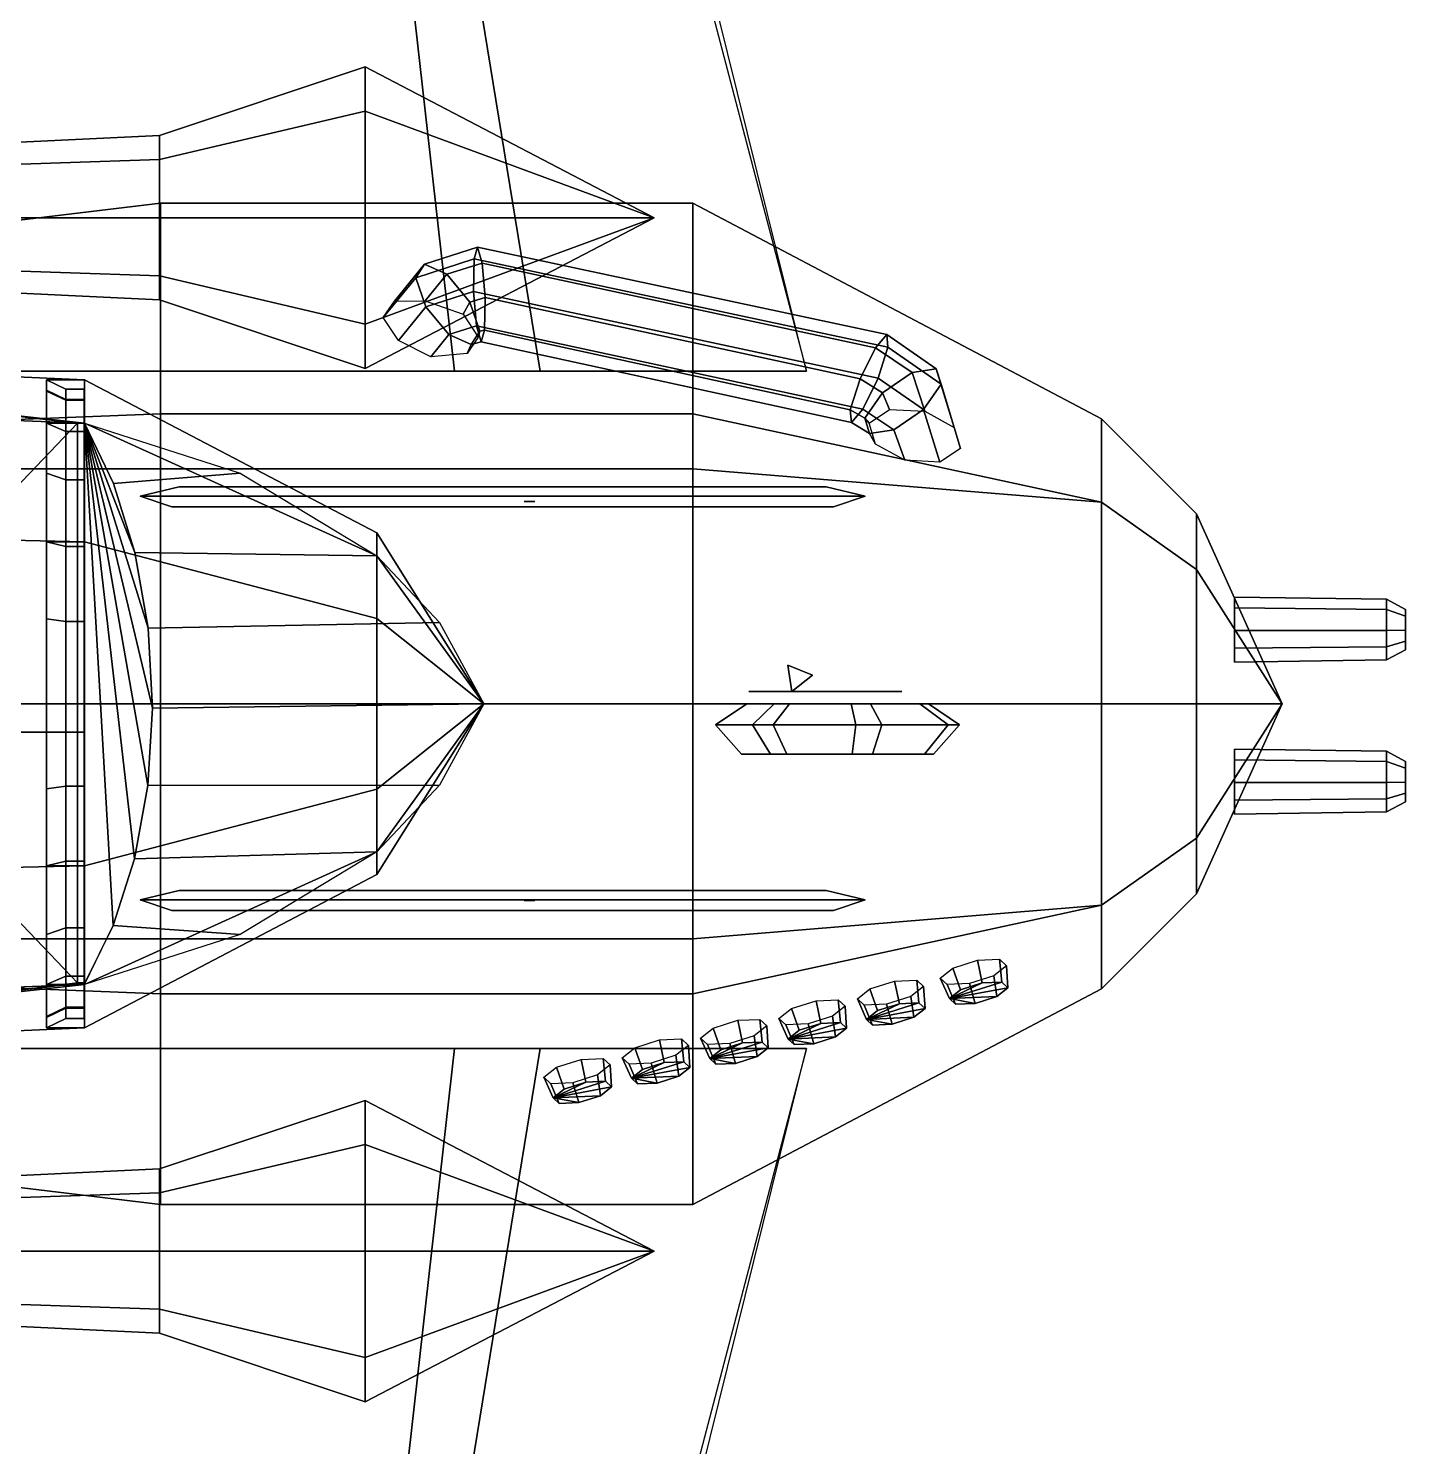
# Model space of a CAD drawing. Header units: metres. Extents: x -60 to 33, y -69 to 68.
# Drawn here: x 3.62 to 32.6, y -15.64 to 14.22 of the extents above; entities that cross this region are included whole.
import ezdxf

# ---------------------------------------------------------------- set-up
doc = ezdxf.new("R2010")
doc.units = ezdxf.units.M

msp = doc.modelspace()

# ---------------------------------------------------------------- linework, layer by layer
at = {"layer": 'AileD1', "color": 3}
for points in [[(19.993759, 7.000001, 8), (14.390508, 7.000001, 10), (12.233074, 20.199999, 8.980313), (16.46913, 20.42, 7.756776)], [(14.390508, 7.000001, 10), (1.918754, 7.000001, 10.799999), (2.804428, 20.199999, 9.349729), (12.233074, 20.199999, 8.980313)]]:
    msp.add_3dface(points, dxfattribs=at)
at = {"layer": 'AileD2', "color": 66}
for points in [[(12.583006, 7.000001, 5.8), (11.080813, 20.400002, 6.698404), (0.432347, 20.400002, 6.329336), (-1.515498, 7.000001, 5)], [(19.993759, 7.000001, 8), (16.678078, 20.400002, 7.713342), (11.080813, 20.400002, 6.698404), (12.583006, 7.000001, 5.8)]]:
    msp.add_3dface(points, dxfattribs=at)
at = {"layer": 'AileG1', "color": 35}
for points in [[(-1.515498, -7.260001, 5), (0.432347, -20.66, 6.329336), (11.080813, -20.66, 6.698404), (12.583006, -7.260001, 5.8)], [(12.583006, -7.260001, 5.8), (11.080813, -20.66, 6.698404), (16.678078, -20.66, 7.713342), (19.993759, -7.260001, 8)]]:
    msp.add_3dface(points, dxfattribs=at)
at = {"layer": 'AileG2', "color": 31}
for points in [[(12.233074, -20.459999, 8.980313), (2.804428, -20.459999, 9.349729), (1.918754, -7.260001, 10.799999), (14.390508, -7.260001, 10)], [(16.46913, -20.679998, 7.756776), (12.233074, -20.459999, 8.980313), (14.390508, -7.260001, 10), (19.993759, -7.260001, 8)]]:
    msp.add_3dface(points, dxfattribs=at)
at = {"layer": 'Cabine', "color": 9}
for points in [[(6.400001, 4.949748, 14.949748), (-23, 4.949748, 14.132447), (-23, 7.000001, 10), (6.400001, 10.540438, 10)], [(6.400001, 10.540438, 10), (-23, 7.000001, 10), (-23, 4.949748, 5.867552), (6.400001, 6.10824, 5.050252)], [(6.400001, 6.10824, 5.050252), (-23, 4.949748, 5.867552), (-23, 0, 4.155837), (6.400001, 0, 2.999999)], [(6.400001, 0, 17.000002), (-23, 0, 15.844164), (-23, 4.949748, 14.132447), (6.400001, 4.949748, 14.949748)], [(6.400001, -4.949749, 14.949748), (-23, -4.949748, 14.132447), (-23, 0, 15.844164), (6.400001, 0, 17.000002)], [(6.400001, 0, 2.999999), (-23, 0, 4.155837), (-23, -4.949748, 5.867552), (6.400001, -6.108241, 5.050252)], [(6.400001, -6.108241, 5.050252), (-23, -4.949748, 5.867552), (-23, -7.000001, 10), (6.400001, -10.540438, 10)], [(6.400001, -10.540438, 10), (-23, -7.000001, 10), (-23, -4.949748, 14.132447), (6.400001, -4.949749, 14.949748)]]:
    msp.add_3dface(points, dxfattribs=at)
at = {"layer": 'Canon1', "color": 39}
for points in [[(29, -1.657492, 12.348951), (29, -0.952149, 11.878723), (32.200001, -0.999453, 11.865605), (32.200001, -1.656105, 12.303373)], [(29, -0.952149, 11.878723), (29, -1.181399, 11.062594), (32.200001, -1.212878, 11.105814), (32.200001, -0.999453, 11.865605)], [(29, -1.181399, 11.062594), (29, -2.028427, 11.028426), (32.200001, -2.001435, 11.074005), (32.200001, -1.212878, 11.105814)], [(32.200001, -1.656105, 12.303373), (32.200001, -0.999453, 11.865605), (32.599998, -1.212105, 11.806633), (32.599998, -1.649873, 12.098478)], [(32.200001, -0.999453, 11.865605), (32.200001, -1.212878, 11.105814), (32.599998, -1.354388, 11.300107), (32.599998, -1.212105, 11.806633)], [(32.200001, -1.212878, 11.105814), (32.200001, -2.001435, 11.074005), (32.599998, -1.880093, 11.278901), (32.599998, -1.354388, 11.300107)], [(29, -2.322668, 11.82344), (29, -1.657492, 12.348951), (32.200001, -1.656105, 12.303373), (32.200001, -2.275364, 11.814137)], [(32.200001, -2.275364, 11.814137), (32.200001, -1.656105, 12.303373), (32.599998, -1.649873, 12.098478), (32.599998, -2.062712, 11.772321)], [(29, -2.028427, 11.028426), (29, -2.322668, 11.82344), (32.200001, -2.275364, 11.814137), (32.200001, -2.001435, 11.074005)], [(32.200001, -2.001435, 11.074005), (32.200001, -2.275364, 11.814137), (32.599998, -2.062712, 11.772321), (32.599998, -1.880093, 11.278901)]]:
    msp.add_3dface(points, dxfattribs=at)
at = {"layer": 'Canon2', "color": 38}
for points in [[(29, -1.657492, 9.148952), (29, -0.952149, 8.678724), (32.200001, -0.999453, 8.665605), (32.200001, -1.656105, 9.103373)], [(29, -0.952149, 8.678724), (29, -1.181399, 7.862594), (32.200001, -1.212878, 7.905815), (32.200001, -0.999453, 8.665605)], [(29, -1.181399, 7.862594), (29, -2.028427, 7.828427), (32.200001, -2.001435, 7.874005), (32.200001, -1.212878, 7.905815)], [(32.200001, -1.656105, 9.103373), (32.200001, -0.999453, 8.665605), (32.599998, -1.212105, 8.606633), (32.599998, -1.649873, 8.898479)], [(32.200001, -0.999453, 8.665605), (32.200001, -1.212878, 7.905815), (32.599998, -1.354388, 8.100107), (32.599998, -1.212105, 8.606633)], [(32.200001, -1.212878, 7.905815), (32.200001, -2.001435, 7.874005), (32.599998, -1.880093, 8.0789), (32.599998, -1.354388, 8.100107)], [(29, -2.322668, 8.623439), (29, -1.657492, 9.148952), (32.200001, -1.656105, 9.103373), (32.200001, -2.275364, 8.614137)], [(32.200001, -2.275364, 8.614137), (32.200001, -1.656105, 9.103373), (32.599998, -1.649873, 8.898479), (32.599998, -2.062712, 8.572322)], [(29, -2.028427, 7.828427), (29, -2.322668, 8.623439), (32.200001, -2.275364, 8.614137), (32.200001, -2.001435, 7.874005)], [(32.200001, -2.001435, 7.874005), (32.200001, -2.275364, 8.614137), (32.599998, -2.062712, 8.572322), (32.599998, -1.880093, 8.0789)]]:
    msp.add_3dface(points, dxfattribs=at)
at = {"layer": 'Canon3', "color": 37}
for points in [[(29, 1.542508, 9.148952), (29, 2.247851, 8.678724), (32.200001, 2.200547, 8.665605), (32.200001, 1.543895, 9.103373)], [(29, 2.247851, 8.678724), (29, 2.0186, 7.862594), (32.200001, 1.987122, 7.905815), (32.200001, 2.200547, 8.665605)], [(32.200001, 1.543895, 9.103373), (32.200001, 2.200547, 8.665605), (32.599998, 1.987895, 8.606633), (32.599998, 1.550127, 8.898479)], [(32.200001, 2.200547, 8.665605), (32.200001, 1.987122, 7.905815), (32.599998, 1.845612, 8.100107), (32.599998, 1.987895, 8.606633)], [(29, 2.0186, 7.862594), (29, 1.171573, 7.828427), (32.200001, 1.198565, 7.874005), (32.200001, 1.987122, 7.905815)], [(32.200001, 1.987122, 7.905815), (32.200001, 1.198565, 7.874005), (32.599998, 1.319907, 8.0789), (32.599998, 1.845612, 8.100107)], [(29, 0.877332, 8.623439), (29, 1.542508, 9.148952), (32.200001, 1.543895, 9.103373), (32.200001, 0.924636, 8.614137)], [(32.200001, 0.924636, 8.614137), (32.200001, 1.543895, 9.103373), (32.599998, 1.550127, 8.898479), (32.599998, 1.137288, 8.572322)], [(29, 1.171573, 7.828427), (29, 0.877332, 8.623439), (32.200001, 0.924636, 8.614137), (32.200001, 1.198565, 7.874005)], [(32.200001, 1.198565, 7.874005), (32.200001, 0.924636, 8.614137), (32.599998, 1.137288, 8.572322), (32.599998, 1.319907, 8.0789)]]:
    msp.add_3dface(points, dxfattribs=at)
at = {"layer": 'Canon4', "color": 36}
for points in [[(29, 1.542508, 12.348951), (29, 2.247851, 11.878723), (32.200001, 2.200547, 11.865605), (32.200001, 1.543895, 12.303373)], [(29, 2.247851, 11.878723), (29, 2.0186, 11.062594), (32.200001, 1.987122, 11.105814), (32.200001, 2.200547, 11.865605)], [(32.200001, 1.543895, 12.303373), (32.200001, 2.200547, 11.865605), (32.599998, 1.987895, 11.806633), (32.599998, 1.550127, 12.098478)], [(32.200001, 2.200547, 11.865605), (32.200001, 1.987122, 11.105814), (32.599998, 1.845612, 11.300107), (32.599998, 1.987895, 11.806633)], [(29, 2.0186, 11.062594), (29, 1.171573, 11.028426), (32.200001, 1.198565, 11.074005), (32.200001, 1.987122, 11.105814)], [(32.200001, 1.987122, 11.105814), (32.200001, 1.198565, 11.074005), (32.599998, 1.319907, 11.278901), (32.599998, 1.845612, 11.300107)], [(29, 0.877332, 11.82344), (29, 1.542508, 12.348951), (32.200001, 1.543895, 12.303373), (32.200001, 0.924636, 11.814137)], [(32.200001, 0.924636, 11.814137), (32.200001, 1.543895, 12.303373), (32.599998, 1.550127, 12.098478), (32.599998, 1.137288, 11.772321)], [(29, 1.171573, 11.028426), (29, 0.877332, 11.82344), (32.200001, 0.924636, 11.814137), (32.200001, 1.198565, 11.074005)], [(32.200001, 1.198565, 11.074005), (32.200001, 0.924636, 11.814137), (32.599998, 1.137288, 11.772321), (32.599998, 1.319907, 11.278901)]]:
    msp.add_3dface(points, dxfattribs=at)
at = {"layer": 'CharniereA', "color": 57}
msp.add_3dface([(19.653061, 0.26, 4.139383), (19.87788, 0.26, 4.026109), (19.667372, 0.26, 3.888047)], dxfattribs=at)
at = {"layer": 'CharniereSD', "color": 58}
msp.add_3dface([(14.05306, 4.26, 4.739383), (14.27788, 4.26, 4.626109), (14.067371, 4.26, 4.488046)], dxfattribs=at)
at = {"layer": 'CharniereSG', "color": 59}
msp.add_3dface([(14.05306, -4.14, 4.739383), (14.27788, -4.14, 4.626109), (14.067371, -4.14, 4.488046)], dxfattribs=at)
at = {"layer": 'EssieuAvant', "color": 53}
for points in [[(19.680571, 0.26, -5.834953), (19.600763, 0.813923, -5.834953), (19.600763, 0.813923, 3.345047), (19.680571, 0.26, 3.345047)], [(19.600763, 0.813923, -5.834953), (20.120378, 0.606077, -5.834953), (20.120378, 0.606077, 3.345047), (19.600763, 0.813923, 3.345047)], [(20.120378, 0.606077, -5.834953), (19.600763, 0.813923, -5.834953), (19.680571, 0.26, -5.834953)], [(20.120378, 0.606077, -5.834953), (19.680571, 0.26, -5.834953), (19.680571, 0.26, 3.345047), (20.120378, 0.606077, 3.345047)]]:
    msp.add_3dface(points, dxfattribs=at)
at = {"layer": 'FuselageAvant', "color": 69}
for points in [[(17.6, 4.949748, 14.949748), (6.400001, 4.949748, 14.949748), (6.400001, 10.540438, 10), (17.6, 10.540438, 10)], [(17.6, 10.540438, 10), (6.400001, 10.540438, 10), (6.400001, 6.10824, 5.050252), (17.6, 6.10824, 5.050252)], [(26.199999, 4.242641, 14.24264), (17.6, 4.949748, 14.949748), (17.6, 10.540438, 10), (26.199999, 6, 10)], [(26.199999, 6, 10), (17.6, 10.540438, 10), (17.6, 6.10824, 5.050252), (26.199999, 4.242641, 5.75736)], [(17.6, 6.10824, 5.050252), (6.400001, 6.10824, 5.050252), (6.400001, 0, 2.999999), (17.6, 0, 2.999999)], [(26.199999, 4.242641, 5.75736), (17.6, 6.10824, 5.050252), (17.6, 0, 2.999999), (26.199999, 0, 4)], [(28.199999, 2.828427, 12.828427), (26.199999, 4.242641, 14.24264), (26.199999, 6, 10), (28.199999, 4, 10)], [(28.199999, 4, 10), (26.199999, 6, 10), (26.199999, 4.242641, 5.75736), (28.199999, 2.828427, 7.171573)], [(17.6, 0, 17.000002), (6.400001, 0, 17.000002), (6.400001, 4.949748, 14.949748), (17.6, 4.949748, 14.949748)], [(26.199999, 0, 16), (17.6, 0, 17.000002), (17.6, 4.949748, 14.949748), (26.199999, 4.242641, 14.24264)], [(28.199999, 0, 14), (26.199999, 0, 16), (26.199999, 4.242641, 14.24264), (28.199999, 2.828427, 12.828427)], [(28.199999, 2.828427, 7.171573), (26.199999, 4.242641, 5.75736), (26.199999, 0, 4), (28.199999, 0, 6)], [(29.999998, 0, 10), (28.199999, 4, 10), (28.199999, 2.828427, 7.171573)], [(29.999998, 0, 10), (28.199999, 2.828427, 12.828427), (28.199999, 4, 10)], [(28.199999, 0, 14), (28.199999, 2.828427, 12.828427), (29.999998, 0, 10)], [(28.199999, 2.828427, 7.171573), (28.199999, 0, 6), (29.999998, 0, 10)], [(17.6, -4.949748, 14.949748), (6.400001, -4.949749, 14.949748), (6.400001, 0, 17.000002), (17.6, 0, 17.000002)], [(17.6, 0, 2.999999), (6.400001, 0, 2.999999), (6.400001, -6.108241, 5.050252), (17.6, -6.108241, 5.050252)], [(26.199999, -4.242641, 14.24264), (17.6, -4.949748, 14.949748), (17.6, 0, 17.000002), (26.199999, 0, 16)], [(26.199999, 0, 4), (17.6, 0, 2.999999), (17.6, -6.108241, 5.050252), (26.199999, -4.242641, 5.75736)], [(28.199999, -2.828427, 12.828427), (26.199999, -4.242641, 14.24264), (26.199999, 0, 16), (28.199999, 0, 14)], [(28.199999, 0, 6), (26.199999, 0, 4), (26.199999, -4.242641, 5.75736), (28.199999, -2.828427, 7.171573)], [(28.199999, 0, 14), (29.999998, 0, 10), (28.199999, -2.828427, 12.828427)], [(28.199999, -2.828427, 12.828427), (29.999998, 0, 10), (28.199999, -4, 10)], [(29.999998, 0, 10), (28.199999, -2.828427, 7.171573), (28.199999, -4, 10)], [(29.999998, 0, 10), (28.199999, 0, 6), (28.199999, -2.828427, 7.171573)], [(28.199999, -4, 10), (26.199999, -6, 10), (26.199999, -4.242641, 14.24264), (28.199999, -2.828427, 12.828427)], [(28.199999, -2.828427, 7.171573), (26.199999, -4.242641, 5.75736), (26.199999, -6, 10), (28.199999, -4, 10)], [(26.199999, -6, 10), (17.6, -10.540438, 10), (17.6, -4.949748, 14.949748), (26.199999, -4.242641, 14.24264)], [(26.199999, -4.242641, 5.75736), (17.6, -6.108241, 5.050252), (17.6, -10.540438, 10), (26.199999, -6, 10)], [(17.6, -10.540438, 10), (6.400001, -10.540438, 10), (6.400001, -4.949749, 14.949748), (17.6, -4.949748, 14.949748)], [(23.072607, -5.563435, 12.70298), (23.235243, -6.020898, 12.842825), (23.002089, -6.206738, 12.544384), (22.808702, -5.773784, 12.365179)], [(23.589863, -5.400178, 12.781879), (23.69223, -5.876663, 12.912531), (23.235243, -6.020898, 12.842825), (23.072607, -5.563435, 12.70298)], [(24.057468, -5.379648, 12.555658), (24.10535, -5.858525, 12.712667), (23.69223, -5.876663, 12.912531), (23.589863, -5.400178, 12.781879)], [(23.937601, -5.724219, 11.819035), (23.999449, -6.162949, 12.061874), (24.232607, -5.977108, 12.360314), (24.201506, -5.51387, 12.156835)], [(24.201506, -5.51387, 12.156835), (24.232607, -5.977108, 12.360314), (24.10535, -5.858525, 12.712667), (24.057468, -5.379648, 12.555658)], [(21.843805, -5.837543, 12.781879), (21.946173, -6.314028, 12.912531), (21.489187, -6.458263, 12.842825), (21.32655, -6.000799, 12.70298)], [(22.311411, -5.817013, 12.555658), (22.359295, -6.29589, 12.712667), (21.946173, -6.314028, 12.912531), (21.843805, -5.837543, 12.781879)], [(22.191545, -6.161584, 11.819035), (22.253391, -6.600313, 12.061874), (22.486549, -6.414473, 12.360314), (22.45545, -5.951235, 12.156835)], [(22.45545, -5.951235, 12.156835), (22.486549, -6.414473, 12.360314), (22.359295, -6.29589, 12.712667), (22.311411, -5.817013, 12.555658)], [(22.808702, -5.773784, 12.365179), (23.002089, -6.206738, 12.544384), (23.129343, -6.325319, 12.192033), (22.95274, -5.908005, 11.96636)], [(22.95274, -5.908005, 11.96636), (23.129343, -6.325319, 12.192033), (23.542461, -6.307182, 11.99217), (23.420343, -5.887475, 11.740137)], [(23.002089, -6.206738, 12.544384), (23.69223, -5.876663, 12.912531), (24.10535, -5.858525, 12.712667)], [(23.002089, -6.206738, 12.544384), (24.10535, -5.858525, 12.712667), (24.232607, -5.977108, 12.360314)], [(23.002089, -6.206738, 12.544384), (23.235243, -6.020898, 12.842825), (23.69223, -5.876663, 12.912531)], [(23.420343, -5.887475, 11.740137), (23.542461, -6.307182, 11.99217), (23.999449, -6.162949, 12.061874), (23.937601, -5.724219, 11.819035)], [(17.6, -6.108241, 5.050252), (6.400001, -6.108241, 5.050252), (6.400001, -10.540438, 10), (17.6, -10.540438, 10)], [(20.194752, -6.250609, 12.781879), (20.297117, -6.727094, 12.912531), (19.840134, -6.87133, 12.842825), (19.677496, -6.413866, 12.70298)], [(20.662357, -6.23008, 12.555658), (20.710239, -6.708956, 12.712667), (20.297117, -6.727094, 12.912531), (20.194752, -6.250609, 12.781879)], [(20.806396, -6.364302, 12.156835), (20.837494, -6.827539, 12.360314), (20.710239, -6.708956, 12.712667), (20.662357, -6.23008, 12.555658)], [(21.32655, -6.000799, 12.70298), (21.489187, -6.458263, 12.842825), (21.256033, -6.644102, 12.544384), (21.062647, -6.211148, 12.365179)], [(21.062647, -6.211148, 12.365179), (21.256033, -6.644102, 12.544384), (21.383286, -6.762684, 12.192033), (21.206684, -6.345369, 11.96636)], [(21.674288, -6.32484, 11.740137), (21.796406, -6.744547, 11.99217), (22.253391, -6.600313, 12.061874), (22.191545, -6.161584, 11.819035)], [(23.002089, -6.206738, 12.544384), (24.232607, -5.977108, 12.360314), (23.999449, -6.162949, 12.061874)], [(23.002089, -6.206738, 12.544384), (23.999449, -6.162949, 12.061874), (23.542461, -6.307182, 11.99217)], [(23.002089, -6.206738, 12.544384), (23.542461, -6.307182, 11.99217), (23.129343, -6.325319, 12.192033)], [(19.677496, -6.413866, 12.70298), (19.840134, -6.87133, 12.842825), (19.606977, -7.057168, 12.544384), (19.413593, -6.624215, 12.365179)], [(20.54249, -6.574651, 11.819035), (20.60434, -7.01338, 12.061874), (20.837494, -6.827539, 12.360314), (20.806396, -6.364302, 12.156835)], [(21.206684, -6.345369, 11.96636), (21.383286, -6.762684, 12.192033), (21.796406, -6.744547, 11.99217), (21.674288, -6.32484, 11.740137)], [(21.256033, -6.644102, 12.544384), (21.946173, -6.314028, 12.912531), (22.359295, -6.29589, 12.712667)], [(21.256033, -6.644102, 12.544384), (22.359295, -6.29589, 12.712667), (22.486549, -6.414473, 12.360314)], [(21.256033, -6.644102, 12.544384), (21.489187, -6.458263, 12.842825), (21.946173, -6.314028, 12.912531)], [(21.256033, -6.644102, 12.544384), (22.486549, -6.414473, 12.360314), (22.253391, -6.600313, 12.061874)], [(18.028442, -6.826932, 12.70298), (18.191078, -7.284396, 12.842825), (17.957924, -7.470235, 12.544384), (17.764538, -7.037282, 12.365179)], [(18.5457, -6.663676, 12.781879), (18.648066, -7.140161, 12.912531), (18.191078, -7.284396, 12.842825), (18.028442, -6.826932, 12.70298)], [(19.013302, -6.643146, 12.555658), (19.061186, -7.122024, 12.712667), (18.648066, -7.140161, 12.912531), (18.5457, -6.663676, 12.781879)], [(18.893436, -6.987717, 11.819035), (18.955284, -7.426446, 12.061874), (19.18844, -7.240606, 12.360314), (19.157341, -6.777368, 12.156835)], [(19.157341, -6.777368, 12.156835), (19.18844, -7.240606, 12.360314), (19.061186, -7.122024, 12.712667), (19.013302, -6.643146, 12.555658)], [(19.413593, -6.624215, 12.365179), (19.606977, -7.057168, 12.544384), (19.734232, -7.17575, 12.192033), (19.557631, -6.758436, 11.96636)], [(19.557631, -6.758436, 11.96636), (19.734232, -7.17575, 12.192033), (20.147352, -7.157613, 11.99217), (20.025234, -6.737906, 11.740137)], [(19.606977, -7.057168, 12.544384), (20.297117, -6.727094, 12.912531), (20.710239, -6.708956, 12.712667)], [(19.606977, -7.057168, 12.544384), (20.710239, -6.708956, 12.712667), (20.837494, -6.827539, 12.360314)], [(19.606977, -7.057168, 12.544384), (19.840134, -6.87133, 12.842825), (20.297117, -6.727094, 12.912531)], [(19.606977, -7.057168, 12.544384), (20.837494, -6.827539, 12.360314), (20.60434, -7.01338, 12.061874)], [(20.025234, -6.737906, 11.740137), (20.147352, -7.157613, 11.99217), (20.60434, -7.01338, 12.061874), (20.54249, -6.574651, 11.819035)], [(21.256033, -6.644102, 12.544384), (22.253391, -6.600313, 12.061874), (21.796406, -6.744547, 11.99217)], [(21.256033, -6.644102, 12.544384), (21.796406, -6.744547, 11.99217), (21.383286, -6.762684, 12.192033)], [(16.896643, -7.076743, 12.781879), (16.99901, -7.553228, 12.912531), (16.542025, -7.697463, 12.842825), (16.379387, -7.24, 12.70298)], [(17.36425, -7.056213, 12.555658), (17.412132, -7.53509, 12.712667), (16.99901, -7.553228, 12.912531), (16.896643, -7.076743, 12.781879)], [(17.508287, -7.190435, 12.156835), (17.539387, -7.653673, 12.360314), (17.412132, -7.53509, 12.712667), (17.36425, -7.056213, 12.555658)], [(17.764538, -7.037282, 12.365179), (17.957924, -7.470235, 12.544384), (18.085178, -7.588817, 12.192033), (17.908577, -7.171503, 11.96636)], [(17.908577, -7.171503, 11.96636), (18.085178, -7.588817, 12.192033), (18.498297, -7.57068, 11.99217), (18.376179, -7.150973, 11.740137)], [(17.957924, -7.470235, 12.544384), (18.648066, -7.140161, 12.912531), (19.061186, -7.122024, 12.712667)], [(17.957924, -7.470235, 12.544384), (19.061186, -7.122024, 12.712667), (19.18844, -7.240606, 12.360314)], [(17.957924, -7.470235, 12.544384), (18.191078, -7.284396, 12.842825), (18.648066, -7.140161, 12.912531)], [(18.376179, -7.150973, 11.740137), (18.498297, -7.57068, 11.99217), (18.955284, -7.426446, 12.061874), (18.893436, -6.987717, 11.819035)], [(19.606977, -7.057168, 12.544384), (20.60434, -7.01338, 12.061874), (20.147352, -7.157613, 11.99217)], [(19.606977, -7.057168, 12.544384), (20.147352, -7.157613, 11.99217), (19.734232, -7.17575, 12.192033)], [(16.379387, -7.24, 12.70298), (16.542025, -7.697463, 12.842825), (16.308868, -7.883302, 12.544384), (16.115484, -7.450349, 12.365179)], [(16.115484, -7.450349, 12.365179), (16.308868, -7.883302, 12.544384), (16.436125, -8.001884, 12.192033), (16.259523, -7.58457, 11.96636)], [(16.727127, -7.56404, 11.740137), (16.849245, -7.983747, 11.99217), (17.306231, -7.839513, 12.061874), (17.244381, -7.400784, 11.819035)], [(17.244381, -7.400784, 11.819035), (17.306231, -7.839513, 12.061874), (17.539387, -7.653673, 12.360314), (17.508287, -7.190435, 12.156835)], [(17.957924, -7.470235, 12.544384), (19.18844, -7.240606, 12.360314), (18.955284, -7.426446, 12.061874)], [(17.957924, -7.470235, 12.544384), (18.955284, -7.426446, 12.061874), (18.498297, -7.57068, 11.99217)], [(14.730335, -7.653066, 12.70298), (14.892971, -8.11053, 12.842825), (14.659817, -8.296369, 12.544384), (14.466432, -7.863415, 12.365179)], [(15.247591, -7.48981, 12.781879), (15.349957, -7.966294, 12.912531), (14.892971, -8.11053, 12.842825), (14.730335, -7.653066, 12.70298)], [(15.715197, -7.46928, 12.555658), (15.763079, -7.948156, 12.712667), (15.349957, -7.966294, 12.912531), (15.247591, -7.48981, 12.781879)], [(15.595328, -7.81385, 11.819035), (15.657177, -8.25258, 12.061874), (15.890334, -8.066739, 12.360314), (15.859235, -7.603502, 12.156835)], [(15.859235, -7.603502, 12.156835), (15.890334, -8.066739, 12.360314), (15.763079, -7.948156, 12.712667), (15.715197, -7.46928, 12.555658)], [(16.259523, -7.58457, 11.96636), (16.436125, -8.001884, 12.192033), (16.849245, -7.983747, 11.99217), (16.727127, -7.56404, 11.740137)], [(16.308868, -7.883302, 12.544384), (16.99901, -7.553228, 12.912531), (17.412132, -7.53509, 12.712667)], [(16.308868, -7.883302, 12.544384), (17.412132, -7.53509, 12.712667), (17.539387, -7.653673, 12.360314)], [(16.308868, -7.883302, 12.544384), (16.542025, -7.697463, 12.842825), (16.99901, -7.553228, 12.912531)], [(16.308868, -7.883302, 12.544384), (17.539387, -7.653673, 12.360314), (17.306231, -7.839513, 12.061874)], [(17.957924, -7.470235, 12.544384), (18.498297, -7.57068, 11.99217), (18.085178, -7.588817, 12.192033)], [(14.466432, -7.863415, 12.365179), (14.659817, -8.296369, 12.544384), (14.787071, -8.41495, 12.192033), (14.610469, -7.997636, 11.96636)], [(14.610469, -7.997636, 11.96636), (14.787071, -8.41495, 12.192033), (15.200191, -8.396813, 11.99217), (15.078073, -7.977107, 11.740137)], [(14.659817, -8.296369, 12.544384), (15.349957, -7.966294, 12.912531), (15.763079, -7.948156, 12.712667)], [(14.659817, -8.296369, 12.544384), (15.763079, -7.948156, 12.712667), (15.890334, -8.066739, 12.360314)], [(14.659817, -8.296369, 12.544384), (14.892971, -8.11053, 12.842825), (15.349957, -7.966294, 12.912531)], [(15.078073, -7.977107, 11.740137), (15.200191, -8.396813, 11.99217), (15.657177, -8.25258, 12.061874), (15.595328, -7.81385, 11.819035)], [(16.308868, -7.883302, 12.544384), (17.306231, -7.839513, 12.061874), (16.849245, -7.983747, 11.99217)], [(16.308868, -7.883302, 12.544384), (16.849245, -7.983747, 11.99217), (16.436125, -8.001884, 12.192033)], [(14.659817, -8.296369, 12.544384), (15.890334, -8.066739, 12.360314), (15.657177, -8.25258, 12.061874)], [(14.659817, -8.296369, 12.544384), (15.657177, -8.25258, 12.061874), (15.200191, -8.396813, 11.99217)], [(14.659817, -8.296369, 12.544384), (15.200191, -8.396813, 11.99217), (14.787071, -8.41495, 12.192033)]]:
    msp.add_3dface(points, dxfattribs=at)
at = {"layer": 'HB2', "color": 16}
for points in [[(10.708771, -8.348451, 1.702552), (10.708769, -9.277743, 3.946061), (6.376217, -10.297496, 2.926311), (6.376218, -9.790597, 1.702551)], [(10.708772, -9.277743, -0.540958), (10.708771, -8.348451, 1.702552), (6.376218, -9.790597, 1.702551), (6.376219, -10.297496, 0.478792)], [(16.789999, -11.521255, 1.702552), (16.789999, -11.521255, 1.702552), (10.708769, -9.277743, 3.946061), (10.708771, -8.348451, 1.702552)], [(16.789999, -11.521255, 1.702552), (16.789999, -11.521255, 1.702552), (10.708771, -8.348451, 1.702552), (10.708772, -9.277743, -0.540958)], [(10.708769, -9.277743, 3.946061), (10.708768, -11.521255, 4.875354), (6.376217, -11.521255, 3.433208), (6.376217, -10.297496, 2.926311)], [(10.708772, -11.521255, -1.470251), (10.708772, -9.277743, -0.540958), (6.376219, -10.297496, 0.478792), (6.376219, -11.521255, -0.028106)], [(16.789999, -11.521255, 1.702552), (16.789999, -11.521255, 1.702552), (10.708768, -11.521255, 4.875354), (10.708769, -9.277743, 3.946061)], [(16.789999, -11.521255, 1.702552), (16.789999, -11.521255, 1.702552), (10.708772, -9.277743, -0.540958), (10.708772, -11.521255, -1.470251)], [(6.376218, -9.790597, 1.702551), (6.376217, -10.297496, 2.926311), (-6.132196, -10.719481, 2.504324), (-6.132195, -10.387376, 1.70255)], [(6.376219, -10.297496, 0.478792), (6.376218, -9.790597, 1.702551), (-6.132195, -10.387376, 1.70255), (-6.132195, -10.719481, 0.900777)], [(6.376217, -10.297496, 2.926311), (6.376217, -11.521255, 3.433208), (-6.132196, -11.521255, 2.836429), (-6.132196, -10.719481, 2.504324)], [(6.376219, -11.521255, -0.028106), (6.376219, -10.297496, 0.478792), (-6.132195, -10.719481, 0.900777), (-6.132193, -11.521255, 0.568672)], [(6.376217, -11.521255, 3.433208), (6.376217, -12.745012, 2.926311), (-6.132196, -12.323027, 2.504324), (-6.132196, -11.521255, 2.836429)], [(6.376219, -12.745012, 0.478792), (6.376219, -11.521255, -0.028106), (-6.132193, -11.521255, 0.568672), (-6.132195, -12.323027, 0.900777)], [(10.708768, -11.521255, 4.875354), (10.708769, -13.764765, 3.946061), (6.376217, -12.745012, 2.926311), (6.376217, -11.521255, 3.433208)], [(10.708772, -13.764765, -0.540958), (10.708772, -11.521255, -1.470251), (6.376219, -11.521255, -0.028106), (6.376219, -12.745012, 0.478792)], [(16.789999, -11.521255, 1.702552), (16.789999, -11.521255, 1.702552), (10.708769, -13.764765, 3.946061), (10.708768, -11.521255, 4.875354)], [(16.789999, -11.521255, 1.702552), (16.789999, -11.521255, 1.702552), (10.708771, -14.694057, 1.702552), (10.708769, -13.764765, 3.946061)], [(16.789999, -11.521255, 1.702552), (16.789999, -11.521255, 1.702552), (10.708772, -13.764765, -0.540958), (10.708771, -14.694057, 1.702552)], [(16.789999, -11.521255, 1.702552), (16.789999, -11.521255, 1.702552), (10.708772, -11.521255, -1.470251), (10.708772, -13.764765, -0.540958)], [(6.376217, -12.745012, 2.926311), (6.376218, -13.25191, 1.702551), (-6.132195, -12.655132, 1.70255), (-6.132196, -12.323027, 2.504324)], [(6.376218, -13.25191, 1.702551), (6.376219, -12.745012, 0.478792), (-6.132195, -12.323027, 0.900777), (-6.132195, -12.655132, 1.70255)], [(10.708769, -13.764765, 3.946061), (10.708771, -14.694057, 1.702552), (6.376218, -13.25191, 1.702551), (6.376217, -12.745012, 2.926311)], [(10.708771, -14.694057, 1.702552), (10.708772, -13.764765, -0.540958), (6.376219, -12.745012, 0.478792), (6.376218, -13.25191, 1.702551)]]:
    msp.add_3dface(points, dxfattribs=at)
at = {"layer": 'HB3', "color": 23}
for points in [[(6.376217, 11.458405, 2.446311), (6.376218, 11.965302, 1.222551), (10.708771, 13.407449, 1.222552), (10.708769, 12.478157, 3.466061)], [(6.376218, 11.965302, 1.222551), (6.376219, 11.458405, -0.001208), (10.708772, 12.478157, -1.020958), (10.708771, 13.407449, 1.222552)], [(10.708769, 12.478157, 3.466061), (10.708771, 13.407449, 1.222552), (16.789999, 10.234647, 1.222552)], [(10.708771, 13.407449, 1.222552), (10.708772, 12.478157, -1.020958), (16.789999, 10.234647, 1.222552)], [(6.376217, 10.234647, 2.953208), (6.376217, 11.458405, 2.446311), (10.708769, 12.478157, 3.466061), (10.708768, 10.234647, 4.395354)], [(6.376219, 11.458405, -0.001208), (6.376219, 10.234647, -0.508106), (10.708772, 10.234647, -1.95025), (10.708772, 12.478157, -1.020958)], [(10.708768, 10.234647, 4.395354), (10.708769, 12.478157, 3.466061), (16.789999, 10.234647, 1.222552)], [(10.708772, 12.478157, -1.020958), (10.708772, 10.234647, -1.95025), (16.789999, 10.234647, 1.222552)], [(-6.132196, 11.036419, 2.024324), (-6.132195, 11.368526, 1.222551), (6.376218, 11.965302, 1.222551), (6.376217, 11.458405, 2.446311)], [(-6.132195, 11.368526, 1.222551), (-6.132195, 11.036419, 0.420777), (6.376219, 11.458405, -0.001208), (6.376218, 11.965302, 1.222551)], [(-6.132196, 10.234647, 2.356429), (-6.132196, 11.036419, 2.024324), (6.376217, 11.458405, 2.446311), (6.376217, 10.234647, 2.953208)], [(-6.132195, 11.036419, 0.420777), (-6.132193, 10.234647, 0.088672), (6.376219, 10.234647, -0.508106), (6.376219, 11.458405, -0.001208)], [(-6.132196, 9.432872, 2.024324), (-6.132196, 10.234647, 2.356429), (6.376217, 10.234647, 2.953208), (6.376217, 9.010888, 2.446311)], [(-6.132193, 10.234647, 0.088672), (-6.132195, 9.432872, 0.420777), (6.376219, 9.010888, -0.001208), (6.376219, 10.234647, -0.508106)], [(6.376217, 9.010888, 2.446311), (6.376217, 10.234647, 2.953208), (10.708768, 10.234647, 4.395354), (10.708769, 7.991135, 3.466061)], [(6.376219, 10.234647, -0.508106), (6.376219, 9.010888, -0.001208), (10.708772, 7.991135, -1.020958), (10.708772, 10.234647, -1.95025)], [(10.708769, 7.991135, 3.466061), (10.708768, 10.234647, 4.395354), (16.789999, 10.234647, 1.222552)], [(10.708771, 7.061843, 1.222552), (10.708769, 7.991135, 3.466061), (16.789999, 10.234647, 1.222552)], [(10.708772, 7.991135, -1.020958), (10.708771, 7.061843, 1.222552), (16.789999, 10.234647, 1.222552)], [(10.708772, 10.234647, -1.95025), (10.708772, 7.991135, -1.020958), (16.789999, 10.234647, 1.222552)], [(-6.132195, 9.100768, 1.222551), (-6.132196, 9.432872, 2.024324), (6.376217, 9.010888, 2.446311), (6.376218, 8.503988, 1.222551)], [(-6.132195, 9.432872, 0.420777), (-6.132195, 9.100768, 1.222551), (6.376218, 8.503988, 1.222551), (6.376219, 9.010888, -0.001208)], [(6.376218, 8.503988, 1.222551), (6.376217, 9.010888, 2.446311), (10.708769, 7.991135, 3.466061), (10.708771, 7.061843, 1.222552)], [(6.376219, 9.010888, -0.001208), (6.376218, 8.503988, 1.222551), (10.708771, 7.061843, 1.222552), (10.708772, 7.991135, -1.020958)]]:
    msp.add_3dface(points, dxfattribs=at)
at = {"layer": 'MachinRoueAvant', "color": 54}
for points in [[(20.460571, 0.26, -7.854953), (20.320572, 0.26, -4.314953), (18.780571, 0.26, -4.474953)], [(20.460571, 0.26, -7.854953), (18.780571, 0.26, -4.474953), (18.780571, 0.26, -5.614954)], [(20.460571, 0.26, -7.854953), (22.000572, 0.26, -6.554953), (20.320572, 0.26, -4.314953)]]:
    msp.add_3dface(points, dxfattribs=at)
at = {"layer": 'RoueAvant', "color": 52}
for points in [[(19.637613, 0, -4.834067), (19.291601, -0.44, -4.247619), (18.080019, -0.44, -6.204789), (18.735134, 0, -6.291917)], [(18.735134, 0, -6.291917), (18.080019, -0.44, -6.204789), (18.854788, -0.44, -8.372317), (19.312241, 0, -7.906459)], [(22.380003, 0, -7.540001), (19.637613, 0, -4.834067), (18.735134, 0, -6.291917)], [(22.380003, 0, -7.540001), (18.735134, 0, -6.291917), (19.312241, 0, -7.906459)], [(19.312241, 0, -7.906459), (18.854788, -0.44, -8.372317), (21.03249, -0.44, -9.118012), (20.934361, 0, -8.461909)], [(21.340094, 0, -4.6307), (21.577188, -0.44, -3.974597), (19.291601, -0.44, -4.247619), (19.637613, 0, -4.834067)], [(22.380003, 0, -7.540001), (19.312241, 0, -7.906459), (20.934361, 0, -8.461909)], [(22.380003, 0, -7.540001), (21.340094, 0, -4.6307), (19.637613, 0, -4.834067)], [(20.934361, 0, -8.461909), (21.03249, -0.44, -9.118012), (22.97327, -0.44, -7.880346), (22.380003, 0, -7.540001)], [(22.56057, 0, -5.834953), (23.215685, -0.44, -5.591313), (21.577188, -0.44, -3.974597), (21.340094, 0, -4.6307)], [(22.380003, 0, -7.540001), (22.56057, 0, -5.834953), (21.340094, 0, -4.6307)], [(22.380003, 0, -7.540001), (22.97327, -0.44, -7.880346), (23.215685, -0.44, -5.591313), (22.56057, 0, -5.834953)], [(19.291601, -0.44, -4.247619), (19.580639, -1.06, -4.737502), (18.627262, -1.06, -6.277571), (18.080019, -0.44, -6.204789)], [(18.080019, -0.44, -6.204789), (18.627262, -1.06, -6.277571), (19.236916, -1.06, -7.983167), (18.854788, -0.44, -8.372317)], [(18.854788, -0.44, -8.372317), (19.236916, -1.06, -7.983167), (20.950518, -1.06, -8.569943), (21.03249, -0.44, -9.118012)], [(21.577188, -0.44, -3.974597), (21.379133, -1.06, -4.522666), (19.580639, -1.06, -4.737502), (19.291601, -0.44, -4.247619)], [(21.03249, -0.44, -9.118012), (20.950518, -1.06, -8.569943), (22.47769, -1.06, -7.596043), (22.97327, -0.44, -7.880346)], [(23.215685, -0.44, -5.591313), (22.668442, -1.06, -5.794835), (21.379133, -1.06, -4.522666), (21.577188, -0.44, -3.974597)], [(22.97327, -0.44, -7.880346), (22.47769, -1.06, -7.596043), (22.668442, -1.06, -5.794835), (23.215685, -0.44, -5.591313)], [(20.950518, -1.06, -8.569943), (19.236916, -1.06, -7.983167), (18.627262, -1.06, -6.277571)], [(20.950518, -1.06, -8.569943), (18.627262, -1.06, -6.277571), (19.580639, -1.06, -4.737502)], [(20.950518, -1.06, -8.569943), (19.580639, -1.06, -4.737502), (21.379133, -1.06, -4.522666)], [(20.950518, -1.06, -8.569943), (21.379133, -1.06, -4.522666), (22.668442, -1.06, -5.794835)], [(20.950518, -1.06, -8.569943), (22.668442, -1.06, -5.794835), (22.47769, -1.06, -7.596043)]]:
    msp.add_3dface(points, dxfattribs=at)
at = {"layer": 'SasAvantD', "color": 40}
for points in [[(21.230223, 4.370253, 4.725976), (5.969779, 4.370253, 4.725976), (6.794668, 4.570252, 4.533774), (20.405334, 4.570252, 4.533774)], [(5.969779, 4.370253, 4.725976), (5.969779, 4.370253, 1.170252), (6.794668, 4.570252, 1.362453), (6.794668, 4.570252, 4.533774)], [(5.969779, 4.370253, 1.170252), (21.230223, 4.370253, 1.170252), (20.405334, 4.570252, 1.362453), (6.794668, 4.570252, 1.362453)], [(20.405334, 4.570252, 4.533774), (6.794668, 4.570252, 4.533774), (6.794668, 4.570252, 1.362453), (20.405334, 4.570252, 1.362453)], [(21.230223, 4.370253, 1.170252), (21.230223, 4.370253, 4.725976), (20.405334, 4.570252, 4.533774), (20.405334, 4.570252, 1.362453)], [(20.560001, 4.150252, 4.569812), (6.640001, 4.150252, 4.569812), (5.969779, 4.370253, 4.725976), (21.230223, 4.370253, 4.725976)], [(6.640001, 4.150252, 4.569812), (6.640001, 4.150252, 1.326416), (5.969779, 4.370253, 1.170252), (5.969779, 4.370253, 4.725976)], [(6.640001, 4.150252, 1.326416), (20.560001, 4.150252, 1.326416), (21.230223, 4.370253, 1.170252), (5.969779, 4.370253, 1.170252)], [(20.560001, 4.150252, 1.326416), (20.560001, 4.150252, 4.569812), (21.230223, 4.370253, 4.725976), (21.230223, 4.370253, 1.170252)], [(20.560001, 4.150252, 1.326416), (6.640001, 4.150252, 1.326416), (6.640001, 4.150252, 4.569812), (20.560001, 4.150252, 4.569812)]]:
    msp.add_3dface(points, dxfattribs=at)
at = {"layer": 'SasAvantG', "color": 41}
for points in [[(21.230223, -4.129748, 4.725976), (5.969779, -4.129748, 4.725976), (6.794668, -3.929748, 4.533774), (20.405334, -3.929748, 4.533774)], [(5.969779, -4.129748, 4.725976), (5.969779, -4.129748, 1.170252), (6.794668, -3.929748, 1.362453), (6.794668, -3.929748, 4.533774)], [(5.969779, -4.129748, 1.170252), (21.230223, -4.129748, 1.170252), (20.405334, -3.929748, 1.362453), (6.794668, -3.929748, 1.362453)], [(20.560001, -4.349748, 4.569812), (6.640001, -4.349748, 4.569812), (5.969779, -4.129748, 4.725976), (21.230223, -4.129748, 4.725976)], [(6.640001, -4.349748, 4.569812), (6.640001, -4.349748, 1.326416), (5.969779, -4.129748, 1.170252), (5.969779, -4.129748, 4.725976)], [(6.640001, -4.349748, 1.326416), (20.560001, -4.349748, 1.326416), (21.230223, -4.129748, 1.170252), (5.969779, -4.129748, 1.170252)], [(20.405334, -3.929748, 4.533774), (6.794668, -3.929748, 4.533774), (6.794668, -3.929748, 1.362453), (20.405334, -3.929748, 1.362453)], [(21.230223, -4.129748, 1.170252), (21.230223, -4.129748, 4.725976), (20.405334, -3.929748, 4.533774), (20.405334, -3.929748, 1.362453)], [(20.560001, -4.349748, 1.326416), (20.560001, -4.349748, 4.569812), (21.230223, -4.129748, 4.725976), (21.230223, -4.129748, 1.170252)], [(20.560001, -4.349748, 1.326416), (6.640001, -4.349748, 1.326416), (6.640001, -4.349748, 4.569812), (20.560001, -4.349748, 4.569812)]]:
    msp.add_3dface(points, dxfattribs=at)
at = {"layer": 'TabBord', "color": 8}
for points in [[(4.405888, 6.407748, 20.444677), (4.405885, 6.622991, 18.387199), (3.999998, 6.823847, 18.326368), (3.999998, 6.602, 20.446234)], [(3.999998, 6.823847, 18.326368), (4.405885, 6.622991, 18.387199), (4.405887, 6.389223, 16.336006), (3.999998, 6.582932, 16.212961)], [(4.405885, 5.735665, 22.398872), (4.405888, 6.407748, 20.444677), (3.999998, 6.602, 20.446234), (3.999998, 5.909608, 22.459705)], [(3.999998, 6.582932, 16.212961), (4.405887, 6.389223, 16.336006), (4.405885, 5.735665, 14.375529), (3.999998, 5.909608, 14.193037)], [(4.794111, 6.407671, 20.444668), (4.794111, 6.622991, 18.387199), (4.405885, 6.622991, 18.387199), (4.405888, 6.407748, 20.444677)], [(4.405885, 6.622991, 18.387199), (4.794111, 6.622991, 18.387199), (4.794111, 6.389161, 16.336), (4.405887, 6.389223, 16.336006)], [(4.653997, 5.909608, 8.422874), (0.616267, 6.371053, 14.206418), (4.799998, 5.909608, 14.193037)], [(4.653997, 5.909608, 8.422874), (1.599997, 2.714842, 7.336745), (0.616267, 6.371053, 14.206418)], [(0.616267, 6.371053, 14.206418), (0.616267, 6.371053, 15.206418), (4.799998, 5.909608, 15.193037), (4.799998, 5.909608, 14.193037)], [(4.794111, 5.735665, 22.398872), (4.794111, 6.407671, 20.444668), (4.405888, 6.407748, 20.444677), (4.405885, 5.735665, 22.398872)], [(4.405887, 6.389223, 16.336006), (4.794111, 6.389161, 16.336), (4.794111, 5.735665, 14.375529), (4.405885, 5.735665, 14.375529)], [(4.653997, 5.909608, 8.422874), (4.653997, -5.873332, 8.422874), (1.599997, -2.67855, 7.336745), (1.599997, 2.714842, 7.336745)], [(3.999998, 4.856463, 24.138153), (4.405887, 4.713588, 24.027929), (4.405885, 5.735665, 22.398872), (3.999998, 5.909608, 22.459705)], [(4.405887, 4.713588, 24.027929), (4.794111, 4.713526, 24.02792), (4.794111, 5.735665, 22.398872), (4.405885, 5.735665, 22.398872)], [(4.653997, 5.909608, 8.422874), (4.799998, 5.909608, 14.193037), (4.799998, -5.873332, 14.193037), (4.653997, -5.873332, 8.422874)], [(4.799998, 5.909608, 15.193037), (8.07842, 4.858293, 16.121834), (5.411579, 4.639918, 15.970069)], [(4.799998, 5.909608, 14.193037), (4.799998, 5.909608, 15.193037), (5.411579, 4.639918, 15.970069)], [(4.799998, 5.909608, 14.193037), (5.411579, 4.639918, 15.970069), (5.861465, 3.183418, 16.541664)], [(4.799998, 5.909608, 14.193037), (5.861465, 3.183418, 16.541664), (6.137768, 1.589996, 16.892714)], [(4.799998, 5.909608, 14.193037), (6.137768, 1.589996, 16.892714), (6.228598, -0.090382, 17.008116)], [(4.799998, 5.909608, 14.193037), (6.228598, -0.090382, 17.008116), (6.129087, -1.7216, 16.881685)], [(4.799998, 5.909608, 14.193037), (6.129087, -1.7216, 16.881685), (5.849893, -3.264188, 16.52696)], [(4.799998, 5.909608, 14.193037), (5.849893, -3.264188, 16.52696), (5.4029, -4.66987, 15.959043)], [(4.799998, 5.909608, 14.193037), (5.4029, -4.66987, 15.959043), (4.799998, -5.890385, 15.193037)], [(4.799998, 5.909608, 14.193037), (4.799998, -5.890385, 15.193037), (4.799998, -5.873332, 14.193037)], [(3.999998, 3.4119, 25.485514), (4.405885, 3.311472, 25.335621), (4.405887, 4.713588, 24.027929), (3.999998, 4.856463, 24.138153)], [(5.411579, 4.639918, 15.970069), (8.07842, 4.858293, 16.121834), (10.949224, 3.114802, 17.327768), (5.861465, 3.183418, 16.541664)], [(4.405885, 3.311472, 25.335621), (4.794111, 3.311472, 25.335621), (4.794111, 4.713526, 24.02792), (4.405887, 4.713588, 24.027929)], [(4.405888, 1.7347, 26.122826), (4.405885, 3.311472, 25.335621), (3.999998, 3.4119, 25.485514), (3.999998, 1.787271, 26.296581)], [(4.794111, 1.734669, 26.122814), (4.794111, 3.311472, 25.335621), (4.405885, 3.311472, 25.335621), (4.405888, 1.7347, 26.122826)], [(5.861465, 3.183418, 16.541664), (10.949224, 3.114802, 17.327768), (12.2671, 1.710361, 17.861208), (6.137768, 1.589996, 16.892714)], [(4.405885, -0.000016, 26.410542), (4.405888, 1.7347, 26.122826), (3.999998, 1.787271, 26.296581), (3.999998, -0.000016, 26.593033)], [(4.794111, -0.000016, 26.410542), (4.794111, 1.734669, 26.122814), (4.405888, 1.7347, 26.122826), (4.405885, -0.000016, 26.410542)], [(6.137768, 1.589996, 16.892714), (12.2671, 1.710361, 17.861208), (13.199997, -0.000016, 18.306335), (6.228598, -0.090382, 17.008116)], [(2.003618, -0.000016, 26.794655), (2.003618, -0.600041, 26.794653), (4.799998, -0.600025, 26.593033), (4.799998, -0.000016, 26.593033)], [(4.405885, -0.000016, 26.410542), (3.999998, -0.000016, 26.593033), (3.999998, -1.787302, 26.296583), (4.405888, -1.734623, 26.122828)], [(4.794111, -0.000016, 26.410542), (4.405885, -0.000016, 26.410542), (4.405888, -1.734623, 26.122828), (4.794111, -1.7347, 26.122818)], [(13.199997, -0.000016, 18.306335), (12.2671, -1.710392, 17.861208), (6.129087, -1.7216, 16.881685), (6.228598, -0.090382, 17.008116)], [(4.405888, -1.734623, 26.122828), (3.999998, -1.787302, 26.296583), (3.999998, -3.411962, 25.485514), (4.405885, -3.311534, 25.335621)], [(4.794111, -1.7347, 26.122818), (4.405888, -1.734623, 26.122828), (4.405885, -3.311534, 25.335621), (4.794111, -3.311534, 25.335621)], [(12.2671, -1.710392, 17.861208), (10.949224, -3.114833, 17.327768), (5.849893, -3.264188, 16.52696), (6.129087, -1.7216, 16.881685)], [(0.616267, -6.371099, 14.206418), (1.599997, -2.67855, 7.336745), (4.653997, -5.873332, 8.422874)], [(5.849893, -3.264188, 16.52696), (10.949224, -3.114833, 17.327768), (8.07842, -4.858324, 16.121834), (5.4029, -4.66987, 15.959043)], [(3.999998, -4.856525, 24.138153), (4.405887, -4.713526, 24.027927), (4.405885, -3.311534, 25.335621), (3.999998, -3.411962, 25.485514)], [(4.405887, -4.713526, 24.027927), (4.794111, -4.713573, 24.02792), (4.794111, -3.311534, 25.335621), (4.405885, -3.311534, 25.335621)], [(3.999998, -5.909655, 22.459709), (4.405885, -5.735712, 22.398878), (4.405887, -4.713526, 24.027927), (3.999998, -4.856525, 24.138153)], [(4.405885, -5.735712, 22.398878), (4.794111, -5.735712, 22.398876), (4.794111, -4.713573, 24.02792), (4.405887, -4.713526, 24.027927)], [(8.07842, -4.858324, 16.121834), (4.799998, -5.90967, 15.193037), (5.4029, -4.66987, 15.959043)], [(0.616267, -6.371099, 14.206418), (4.653997, -5.873332, 8.422874), (4.799998, -5.873332, 14.193037)], [(4.799998, -5.90967, 15.193037), (0.616267, -6.371099, 15.206418), (0.616267, -6.371099, 14.206418), (4.799998, -5.90967, 14.193037)], [(4.405888, -6.407624, 20.444677), (4.405885, -5.735712, 22.398878), (3.999998, -5.909655, 22.459709), (3.999998, -6.602046, 20.446236)], [(4.405888, -6.389145, 16.336014), (3.999998, -6.582963, 16.212965), (3.999998, -5.90967, 14.193037), (4.405884, -5.735727, 14.375529)], [(4.794111, -6.389192, 16.336002), (4.405888, -6.389145, 16.336014), (4.405884, -5.735727, 14.375529), (4.794111, -5.735727, 14.375529)], [(4.794111, -6.407702, 20.444672), (4.794111, -5.735712, 22.398876), (4.405885, -5.735712, 22.398878), (4.405888, -6.407624, 20.444677)], [(4.405885, -6.623022, 18.387199), (3.999998, -6.823878, 18.326368), (3.999998, -6.582963, 16.212965), (4.405888, -6.389145, 16.336014)], [(4.405885, -6.623022, 18.387199), (4.405888, -6.407624, 20.444677), (3.999998, -6.602046, 20.446236), (3.999998, -6.823878, 18.326368)], [(4.794111, -6.623022, 18.387199), (4.405885, -6.623022, 18.387199), (4.405888, -6.389145, 16.336014), (4.794111, -6.389192, 16.336002)], [(4.794111, -6.623022, 18.387199), (4.794111, -6.407702, 20.444672), (4.405888, -6.407624, 20.444677), (4.405885, -6.623022, 18.387199)]]:
    msp.add_3dface(points, dxfattribs=at)
at = {"layer": 'Tube', "color": 68}
for points in [[(13.072922, 9.616184, 13.31696), (12.998591, 9.368255, 14.037231), (11.77363, 8.970379, 13.665483), (11.956256, 9.254203, 12.978549)], [(13.167836, 9.280006, 12.635959), (13.072922, 9.616184, 13.31696), (11.956256, 9.254203, 12.978549), (12.42664, 9.042467, 12.413132)], [(21.684677, 7.773046, 12.875415), (21.7075, 7.50777, 13.592975), (12.998591, 9.368255, 14.037231), (13.072922, 9.616184, 13.31696)], [(21.44272, 7.497008, 12.203813), (21.684677, 7.773046, 12.875415), (13.072922, 9.616184, 13.31696), (13.167836, 9.280006, 12.635959)], [(12.998591, 9.368255, 14.037231), (12.988386, 8.681455, 14.374851), (11.985742, 8.357265, 14.071541), (11.77363, 8.970379, 13.665483)], [(13.227721, 8.556649, 12.393147), (13.167836, 9.280006, 12.635959), (12.42664, 9.042467, 12.413132), (12.909232, 8.459204, 12.300444)], [(21.7075, 7.50777, 13.592975), (21.497837, 6.856579, 13.936159), (12.988386, 8.681455, 14.374851), (12.998591, 9.368255, 14.037231)], [(21.123365, 6.84136, 11.971586), (21.44272, 7.497008, 12.203813), (13.167836, 9.280006, 12.635959), (13.227721, 8.556649, 12.393147)], [(11.956256, 9.254203, 12.978549), (11.77363, 8.970379, 13.665483), (11.086715, 8.134304, 13.053465), (11.320477, 8.480226, 12.411999)], [(11.77363, 8.970379, 13.665483), (11.985742, 8.357265, 14.071541), (11.403805, 7.648673, 13.552866), (11.086715, 8.134304, 13.053465)], [(12.42664, 9.042467, 12.413132), (11.956256, 9.254203, 12.978549), (11.320477, 8.480226, 12.411999), (11.968161, 8.483793, 12.004224)], [(12.909232, 8.459204, 12.300444), (12.42664, 9.042467, 12.413132), (11.968161, 8.483793, 12.004224), (12.766464, 8.205188, 12.120411)], [(12.988386, 8.681455, 14.374851), (13.048272, 7.958097, 14.13204), (12.468334, 7.774, 13.958853), (11.985742, 8.357265, 14.071541)], [(21.497837, 6.856579, 13.936159), (21.178484, 6.200931, 13.703934), (13.048272, 7.958097, 14.13204), (12.988386, 8.681455, 14.374851)], [(13.121344, 7.846089, 12.706503), (12.909232, 8.459204, 12.300444), (12.766464, 8.205188, 12.120411), (13.083554, 7.719557, 12.619811)], [(13.217517, 7.86985, 12.730766), (13.227721, 8.556649, 12.393147), (12.909232, 8.459204, 12.300444), (13.121344, 7.846089, 12.706503)], [(20.913702, 6.190169, 12.314771), (21.123365, 6.84136, 11.971586), (13.227721, 8.556649, 12.393147), (13.217517, 7.86985, 12.730766)], [(11.985742, 8.357265, 14.071541), (12.468334, 7.774, 13.958853), (12.086005, 7.307794, 13.617647), (11.403805, 7.648673, 13.552866)], [(12.468334, 7.774, 13.958853), (12.938719, 7.562265, 13.393435), (12.849792, 7.373636, 13.261277), (12.086005, 7.307794, 13.617647)], [(13.048272, 7.958097, 14.13204), (13.143187, 7.621919, 13.451036), (12.938719, 7.562265, 13.393435), (12.468334, 7.774, 13.958853)], [(12.938719, 7.562265, 13.393435), (13.121344, 7.846089, 12.706503), (13.083554, 7.719557, 12.619811), (12.849792, 7.373636, 13.261277)], [(13.143187, 7.621919, 13.451036), (13.217517, 7.86985, 12.730766), (13.121344, 7.846089, 12.706503), (12.938719, 7.562265, 13.393435)], [(21.178484, 6.200931, 13.703934), (20.936529, 5.924894, 13.03233), (13.143187, 7.621919, 13.451036), (13.048272, 7.958097, 14.13204)], [(20.936529, 5.924894, 13.03233), (20.913702, 6.190169, 12.314771), (13.217517, 7.86985, 12.730766), (13.143187, 7.621919, 13.451036)], [(22.213144, 6.975391, 11.929454), (22.724707, 7.051551, 12.493628), (21.684677, 7.773046, 12.875415), (21.44272, 7.497008, 12.203813)], [(22.724707, 7.051551, 12.493628), (22.825293, 6.728626, 13.180204), (21.7075, 7.50777, 13.592975), (21.684677, 7.773046, 12.875415)], [(21.590275, 6.544763, 11.818167), (22.213144, 6.975391, 11.929454), (21.44272, 7.497008, 12.203813), (21.123365, 6.84136, 11.971586)], [(22.825293, 6.728626, 13.180204), (22.455992, 6.195783, 13.586996), (21.497837, 6.856579, 13.936159), (21.7075, 7.50777, 13.592975)], [(21.742512, 6.195981, 11.602186), (22.483868, 6.158276, 11.415756), (22.213144, 6.975391, 11.929454), (21.590275, 6.544763, 11.818167)], [(22.483868, 6.158276, 11.415756), (23.100679, 5.81843, 11.715483), (22.724707, 7.051551, 12.493628), (22.213144, 6.975391, 11.929454)], [(23.100679, 5.81843, 11.715483), (23.231627, 5.375521, 12.325786), (22.825293, 6.728626, 13.180204), (22.724707, 7.051551, 12.493628)], [(21.220974, 6.01192, 12.224958), (21.590275, 6.544763, 11.818167), (21.123365, 6.84136, 11.971586), (20.913702, 6.190169, 12.314771)], [(22.455992, 6.195783, 13.586996), (21.833124, 5.765154, 13.475711), (21.178484, 6.200931, 13.703934), (21.497837, 6.856579, 13.936159)], [(23.231627, 5.375521, 12.325786), (22.800001, 5.088997, 12.88916), (22.455992, 6.195783, 13.586996), (22.825293, 6.728626, 13.180204)], [(21.310886, 5.909458, 12.16556), (21.742512, 6.195981, 11.602186), (21.590275, 6.544763, 11.818167), (21.220974, 6.01192, 12.224958)], [(21.321562, 5.688997, 12.911534), (21.220974, 6.01192, 12.224958), (20.913702, 6.190169, 12.314771), (20.936529, 5.924894, 13.03233)], [(21.833124, 5.765154, 13.475711), (21.321562, 5.688997, 12.911534), (20.936529, 5.924894, 13.03233), (21.178484, 6.200931, 13.703934)], [(21.441835, 5.466548, 12.775863), (21.310886, 5.909458, 12.16556), (21.220974, 6.01192, 12.224958), (21.321562, 5.688997, 12.911534)], [(22.800001, 5.088997, 12.88916), (22.058643, 5.126702, 13.075587), (21.833124, 5.765154, 13.475711), (22.455992, 6.195783, 13.586996)], [(22.058643, 5.126702, 13.075587), (21.441835, 5.466548, 12.775863), (21.321562, 5.688997, 12.911534), (21.833124, 5.765154, 13.475711)]]:
    msp.add_3dface(points, dxfattribs=at)
at = {"layer": 'Verriere', "color": 7}
for points in [[(4.799998, 6.823863, 18.326368), (4.799998, 5.909639, 22.459705), (-3.600001, 6.229635, 22.700562), (-3.600001, 7.193359, 18.66926)], [(4.799998, 5.909639, 14.193037), (4.799998, 6.823863, 18.326368), (-3.600001, 7.193359, 18.66926), (-3.600001, 6.229635, 14.637959)], [(3.999998, 5.909639, 22.459705), (3.999998, 6.823863, 18.326368), (4.799998, 6.823863, 18.326368), (4.799998, 5.909639, 22.459705)], [(3.999998, 5.909639, 14.193037), (4.799998, 5.909639, 14.193037), (4.799998, 6.823863, 18.326368), (3.999998, 6.823863, 18.326368)], [(10.949224, 3.59668, 18.506336), (10.949224, 3.114818, 20.684912), (4.799998, 5.909639, 22.459705), (4.799998, 6.823863, 18.326368)], [(10.949224, 3.114818, 16.327766), (10.949224, 3.59668, 18.506336), (4.799998, 6.823863, 18.326368), (4.799998, 5.909639, 14.193037)], [(4.799998, 5.909639, 22.459705), (4.799998, 3.411931, 25.485514), (-3.600001, 3.59668, 25.651676), (-3.600001, 6.229635, 22.700562)], [(3.999998, 5.909639, 22.459705), (4.799998, 5.909639, 22.459705), (4.799998, 3.411931, 25.485514), (3.999998, 3.411931, 25.485514)], [(10.949224, 3.114818, 20.684912), (10.949224, 1.79834, 22.279737), (4.799998, 3.411931, 25.485514), (4.799998, 5.909639, 22.459705)], [(4.799998, 3.411931, 25.485514), (4.799998, 0, 26.593033), (-3.600001, 0, 26.731865), (-3.600001, 3.59668, 25.651676)], [(13.199997, 0, 17.306335), (13.199997, 0, 17.306335), (10.949224, 3.114818, 20.684912), (10.949224, 3.59668, 18.506336)], [(13.199997, 0, 17.306335), (13.199997, 0, 17.306335), (10.949224, 3.59668, 18.506336), (10.949224, 3.114818, 16.327766)], [(3.999998, 0, 26.593033), (3.999998, 3.411931, 25.485514), (4.799998, 3.411931, 25.485514), (4.799998, 0, 26.593033)], [(10.949224, 1.79834, 22.279737), (10.949224, 0, 22.863483), (4.799998, 0, 26.593033), (4.799998, 3.411931, 25.485514)], [(13.199997, 0, 17.306335), (13.199997, 0, 17.306335), (10.949224, 1.79834, 22.279737), (10.949224, 3.114818, 20.684912)], [(13.199997, 0, 17.306335), (13.199997, 0, 17.306335), (10.949224, 0, 22.863483), (10.949224, 1.79834, 22.279737)], [(4.799998, 0, 26.593033), (4.799998, -3.411931, 25.485514), (-3.600001, -3.59668, 25.651676), (-3.600001, 0, 26.731865)], [(4.799998, 0, 26.593033), (4.799998, -0.600002, 26.593033), (-3.600001, -0.600002, 26.731865), (-3.600001, 0, 26.731865)], [(4.799998, -3.411931, 25.485514), (3.999998, -3.411931, 25.485514), (3.999998, 0, 26.593033), (4.799998, 0, 26.593033)], [(10.949224, 0, 22.863483), (10.949224, -1.79834, 22.279737), (4.799998, -3.411931, 25.485514), (4.799998, 0, 26.593033)], [(13.199997, 0, 17.306335), (13.199997, 0, 17.306335), (10.949224, -3.114818, 16.327766), (10.949224, -3.59668, 18.506336)], [(13.199997, 0, 17.306335), (13.199997, 0, 17.306335), (10.949224, -3.59668, 18.506336), (10.949224, -3.114818, 20.684912)], [(13.199997, 0, 17.306335), (13.199997, 0, 17.306335), (10.949224, -3.114818, 20.684912), (10.949224, -1.79834, 22.279737)], [(13.199997, 0, 17.306335), (13.199997, 0, 17.306335), (10.949224, -1.79834, 22.279737), (10.949224, 0, 22.863483)], [(10.949224, -1.79834, 22.279737), (10.949224, -3.114818, 20.684912), (4.799998, -5.909632, 22.459709), (4.799998, -3.411931, 25.485514)], [(10.949224, -3.59668, 18.506336), (10.949224, -3.114818, 16.327766), (4.799998, -5.909639, 14.193037), (4.799998, -6.823863, 18.326368)], [(10.949224, -3.114818, 20.684912), (10.949224, -3.59668, 18.506336), (4.799998, -6.823863, 18.326368), (4.799998, -5.909632, 22.459709)], [(4.799998, -3.411931, 25.485514), (4.799998, -5.909632, 22.459709), (-3.600001, -6.229628, 22.700562), (-3.600001, -3.59668, 25.651676)], [(3.999998, -3.411931, 25.485514), (4.799998, -3.411931, 25.485514), (4.799998, -5.909632, 22.459709), (3.999998, -5.909632, 22.459709)], [(4.799998, -5.909632, 22.459709), (4.799998, -6.823863, 18.326368), (-3.600001, -7.193359, 18.66926), (-3.600001, -6.229628, 22.700562)], [(4.799998, -6.823863, 18.326368), (4.799998, -5.909639, 14.193037), (-3.600001, -6.229628, 14.637959), (-3.600001, -7.193359, 18.66926)], [(3.999998, -6.823863, 18.326368), (3.999998, -5.909632, 22.459709), (4.799998, -5.909632, 22.459709), (4.799998, -6.823863, 18.326368)], [(4.799998, -5.909639, 14.193037), (3.999998, -5.909639, 14.193037), (3.999998, -6.823863, 18.326368), (4.799998, -6.823863, 18.326368)]]:
    msp.add_3dface(points, dxfattribs=at)

doc.saveas('drawing.dxf')
